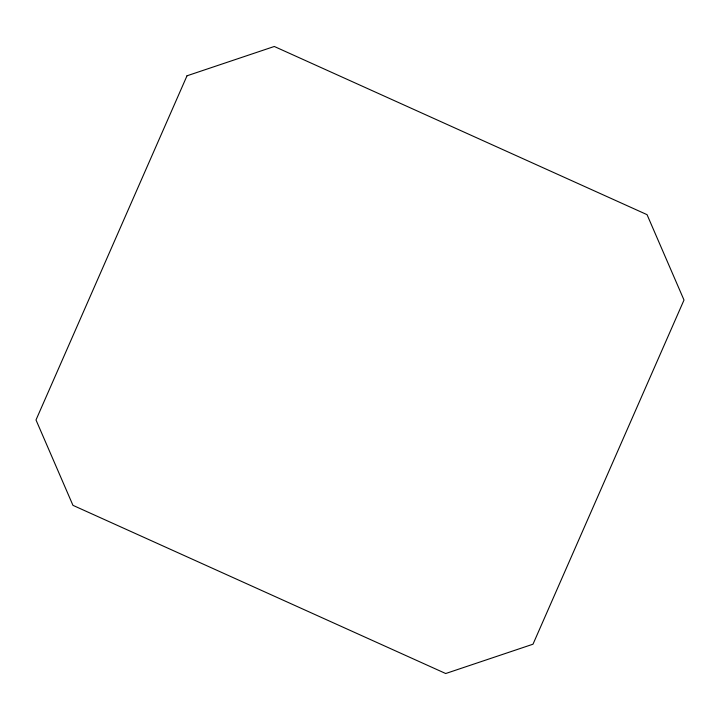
<?xml version="1.0" encoding="UTF-8"?>
<svg xmlns="http://www.w3.org/2000/svg" width="720" height="720" viewBox="0 0 720 720"><rect width="100%" height="100%" fill="white"/><g stroke="black" fill="none" stroke-linecap="round" stroke-linejoin="round"><path stroke-width="1.08" d="M187.002 75.798L36 419.958L72.954 505.341L445.707 673.524L532.998 644.202L684 300.042L647.046 214.659L274.293 46.476L187.002 75.798"/></g></svg>
